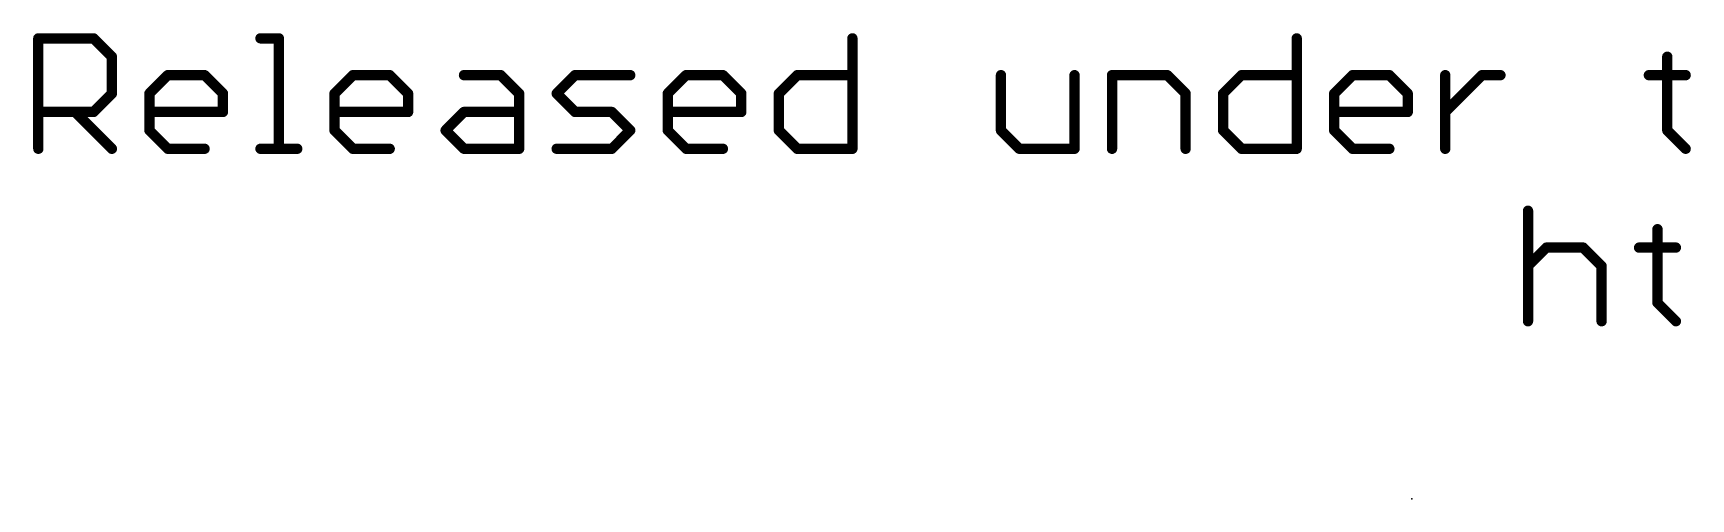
# Model space of a CAD drawing. Extents: x -25 to 82, y -23 to 23.
# Drawn here: x -25.4 to -0.97, y -19.05 to -12.19 of the extents above; entities that cross this region are included whole.
import ezdxf

# ---------------------------------------------------------------- set-up
doc = ezdxf.new("R2010")
doc.units = 0
doc.layers.add('23', color=53, linetype='CONTINUOUS')
doc.layers.add('51', color=53, linetype='CONTINUOUS')

msp = doc.modelspace()

# ---------------------------------------------------------------- linework, layer by layer
at = {"layer": '23'}
msp.add_point((-5.08, -19.05), dxfattribs=at)
at = {"layer": '51', "const_width": 0.1524}
for points in [[(-25.3238, -13.8938), (-25.3238, -12.2668)], [(-25.3238, -12.2668), (-24.5103, -12.2668)], [(-24.5103, -12.2668), (-24.2391, -12.538)], [(-22.0495, -12.2668), (-21.7783, -12.2668)], [(-21.7783, -12.2668), (-21.7783, -13.8938)], [(-13.3248, -12.2668), (-13.3248, -13.8938)], [(-6.7761, -12.2668), (-6.7761, -13.8938)], [(-24.2391, -12.538), (-24.2391, -13.0803)], [(-1.3139, -12.538), (-1.3139, -13.6226)], [(-23.6866, -13.0803), (-23.4155, -12.8091)], [(-23.4155, -12.8091), (-22.8732, -12.8091)], [(-22.8732, -12.8091), (-22.602, -13.0803)], [(-20.9581, -13.0803), (-20.6869, -12.8091)], [(-20.6869, -12.8091), (-20.1446, -12.8091)], [(-20.1446, -12.8091), (-19.8734, -13.0803)], [(-19.0497, -12.8091), (-18.5074, -12.8091)], [(-18.5074, -12.8091), (-18.2362, -13.0803)], [(-17.6837, -13.0803), (-17.4126, -12.8091)], [(-17.4126, -12.8091), (-16.5991, -12.8091)], [(-16.0466, -13.0803), (-15.7754, -12.8091)], [(-15.7754, -12.8091), (-15.2331, -12.8091)], [(-15.2331, -12.8091), (-14.9619, -13.0803)], [(-14.4094, -13.0803), (-14.1383, -12.8091)], [(-14.1383, -12.8091), (-13.3248, -12.8091)], [(-11.1351, -12.8091), (-11.1351, -13.6226)], [(-10.0505, -13.8938), (-10.0505, -12.8091)], [(-9.498, -13.8938), (-9.498, -12.8091)], [(-9.498, -12.8091), (-8.6845, -12.8091)], [(-8.6845, -12.8091), (-8.4133, -13.0803)], [(-7.8608, -13.0803), (-7.5896, -12.8091)], [(-7.5896, -12.8091), (-6.7761, -12.8091)], [(-6.2236, -13.0803), (-5.9525, -12.8091)], [(-5.9525, -12.8091), (-5.4102, -12.8091)], [(-5.4102, -12.8091), (-5.139, -13.0803)], [(-4.5865, -13.8938), (-4.5865, -12.8091)], [(-4.5865, -13.3515), (-4.0442, -12.8091)], [(-4.0442, -12.8091), (-3.773, -12.8091)], [(-1.585, -12.8091), (-1.0427, -12.8091)], [(-24.2391, -13.0803), (-24.5103, -13.3515)], [(-23.6866, -13.6226), (-23.6866, -13.0803)], [(-22.602, -13.0803), (-22.602, -13.3515)], [(-20.9581, -13.6226), (-20.9581, -13.0803)], [(-19.8734, -13.0803), (-19.8734, -13.3515)], [(-18.2362, -13.0803), (-18.2362, -13.8938)], [(-17.4126, -13.3515), (-17.6837, -13.0803)], [(-16.0466, -13.6226), (-16.0466, -13.0803)], [(-14.9619, -13.0803), (-14.9619, -13.3515)], [(-14.4094, -13.6226), (-14.4094, -13.0803)], [(-8.4133, -13.0803), (-8.4133, -13.8938)], [(-7.8608, -13.6226), (-7.8608, -13.0803)], [(-6.2236, -13.6226), (-6.2236, -13.0803)], [(-5.139, -13.0803), (-5.139, -13.3515)], [(-24.5103, -13.3515), (-25.3238, -13.3515)], [(-24.7815, -13.3515), (-24.2391, -13.8938)], [(-22.602, -13.3515), (-23.6866, -13.3515)], [(-19.8734, -13.3515), (-20.9581, -13.3515)], [(-19.3209, -13.6226), (-19.0497, -13.3515)], [(-19.0497, -13.3515), (-18.2362, -13.3515)], [(-16.8702, -13.3515), (-17.4126, -13.3515)], [(-16.5991, -13.6226), (-16.8702, -13.3515)], [(-14.9619, -13.3515), (-16.0466, -13.3515)], [(-5.139, -13.3515), (-6.2236, -13.3515)], [(-23.4155, -13.8938), (-23.6866, -13.6226)], [(-20.6869, -13.8938), (-20.9581, -13.6226)], [(-19.0497, -13.8938), (-19.3209, -13.6226)], [(-16.8702, -13.8938), (-16.5991, -13.6226)], [(-15.7754, -13.8938), (-16.0466, -13.6226)], [(-14.1383, -13.8938), (-14.4094, -13.6226)], [(-11.1351, -13.6226), (-10.864, -13.8938)], [(-7.5896, -13.8938), (-7.8608, -13.6226)], [(-5.9525, -13.8938), (-6.2236, -13.6226)], [(-1.3139, -13.6226), (-1.0427, -13.8938)], [(-22.8732, -13.8938), (-23.4155, -13.8938)], [(-22.0495, -13.8938), (-21.5072, -13.8938)], [(-20.1446, -13.8938), (-20.6869, -13.8938)], [(-18.2362, -13.8938), (-19.0497, -13.8938)], [(-17.6837, -13.8938), (-16.8702, -13.8938)], [(-15.2331, -13.8938), (-15.7754, -13.8938)], [(-13.3248, -13.8938), (-14.1383, -13.8938)], [(-10.864, -13.8938), (-10.0505, -13.8938)], [(-6.7761, -13.8938), (-7.5896, -13.8938)], [(-5.4102, -13.8938), (-5.9525, -13.8938)], [(-3.3666, -14.8068), (-3.3666, -16.4338)], [(-1.4583, -15.078), (-1.4583, -16.1626)], [(-3.3666, -15.6203), (-3.0955, -15.3491)], [(-3.0955, -15.3491), (-2.5532, -15.3491)], [(-2.5532, -15.3491), (-2.282, -15.6203)], [(-1.7295, -15.3491), (-1.1872, -15.3491)], [(-2.282, -15.6203), (-2.282, -16.4338)], [(-1.4583, -16.1626), (-1.1872, -16.4338)]]:
    msp.add_lwpolyline(points, dxfattribs=at)
at = {"layer": '51', "const_width": 0.0762}
for points in [[(-25.2857, -12.2668, 1), (-25.3619, -12.2668)], [(-25.3238, -12.2287, 1), (-25.3238, -12.3049)], [(-24.4834, -12.2399, 1), (-24.5372, -12.2938)], [(-24.5103, -12.3049, 1), (-24.5103, -12.2287)], [(-22.0495, -12.2287, 1), (-22.0495, -12.3049)], [(-21.7402, -12.2668, 1), (-21.8164, -12.2668)], [(-21.7783, -12.3049, 1), (-21.7783, -12.2287)], [(-13.2867, -12.2668, 1), (-13.3629, -12.2668)], [(-6.738, -12.2668, 1), (-6.8142, -12.2668)], [(-24.201, -12.538, 1), (-24.2772, -12.538)], [(-24.2661, -12.5649, 1), (-24.2122, -12.511)], [(-1.2758, -12.538, 1), (-1.352, -12.538)], [(-23.4155, -12.771, 1), (-23.4155, -12.8472)], [(-23.3885, -12.8361, 1), (-23.4424, -12.7822)], [(-22.8462, -12.7822, 1), (-22.9001, -12.8361)], [(-22.8732, -12.8472, 1), (-22.8732, -12.771)], [(-20.6869, -12.771, 1), (-20.6869, -12.8472)], [(-20.6599, -12.8361, 1), (-20.7138, -12.7822)], [(-20.1176, -12.7822, 1), (-20.1715, -12.8361)], [(-20.1446, -12.8472, 1), (-20.1446, -12.771)], [(-19.0497, -12.771, 1), (-19.0497, -12.8472)], [(-18.4805, -12.7822, 1), (-18.5343, -12.8361)], [(-18.5074, -12.8472, 1), (-18.5074, -12.771)], [(-17.4126, -12.771, 1), (-17.4126, -12.8472)], [(-17.3856, -12.8361, 1), (-17.4395, -12.7822)], [(-16.5991, -12.8472, 1), (-16.5991, -12.771)], [(-15.7754, -12.771, 1), (-15.7754, -12.8472)], [(-15.7485, -12.8361, 1), (-15.8024, -12.7822)], [(-15.2061, -12.7822, 1), (-15.26, -12.8361)], [(-15.2331, -12.8472, 1), (-15.2331, -12.771)], [(-14.1383, -12.771, 1), (-14.1383, -12.8472)], [(-14.1113, -12.8361, 1), (-14.1652, -12.7822)], [(-13.3248, -12.8472, 1), (-13.3248, -12.771)], [(-11.097, -12.8091, 1), (-11.1732, -12.8091)], [(-10.0124, -12.8091, 1), (-10.0886, -12.8091)], [(-9.4599, -12.8091, 1), (-9.5361, -12.8091)], [(-9.498, -12.771, 1), (-9.498, -12.8472)], [(-8.6575, -12.7822, 1), (-8.7114, -12.8361)], [(-8.6845, -12.8472, 1), (-8.6845, -12.771)], [(-7.5896, -12.771, 1), (-7.5896, -12.8472)], [(-7.5627, -12.8361, 1), (-7.6166, -12.7822)], [(-6.7761, -12.8472, 1), (-6.7761, -12.771)], [(-5.9525, -12.771, 1), (-5.9525, -12.8472)], [(-5.9255, -12.8361, 1), (-5.9794, -12.7822)], [(-5.3832, -12.7822, 1), (-5.4371, -12.8361)], [(-5.4102, -12.8472, 1), (-5.4102, -12.771)], [(-4.5484, -12.8091, 1), (-4.6246, -12.8091)], [(-4.0442, -12.771, 1), (-4.0442, -12.8472)], [(-4.0172, -12.8361, 1), (-4.0711, -12.7822)], [(-3.773, -12.8472, 1), (-3.773, -12.771)], [(-1.585, -12.771, 1), (-1.585, -12.8472)], [(-1.0427, -12.8472, 1), (-1.0427, -12.771)], [(-24.2772, -13.0803, 1), (-24.201, -13.0803)], [(-24.2122, -13.1072, 1), (-24.2661, -13.0534)], [(-23.6485, -13.0803, 1), (-23.7247, -13.0803)], [(-23.7136, -13.0534, 1), (-23.6597, -13.1072)], [(-22.5639, -13.0803, 1), (-22.6401, -13.0803)], [(-22.6289, -13.1072, 1), (-22.575, -13.0534)], [(-20.92, -13.0803, 1), (-20.9962, -13.0803)], [(-20.985, -13.0534, 1), (-20.9311, -13.1072)], [(-19.8353, -13.0803, 1), (-19.9115, -13.0803)], [(-19.9003, -13.1072, 1), (-19.8464, -13.0534)], [(-18.1981, -13.0803, 1), (-18.2743, -13.0803)], [(-18.2632, -13.1072, 1), (-18.2093, -13.0534)], [(-17.6568, -13.0534, 1), (-17.7107, -13.1072)], [(-17.7107, -13.0534, 1), (-17.6568, -13.1072)], [(-16.0085, -13.0803, 1), (-16.0847, -13.0803)], [(-16.0735, -13.0534, 1), (-16.0196, -13.1072)], [(-14.9238, -13.0803, 1), (-15, -13.0803)], [(-14.9889, -13.1072, 1), (-14.935, -13.0534)], [(-14.3713, -13.0803, 1), (-14.4475, -13.0803)], [(-14.4364, -13.0534, 1), (-14.3825, -13.1072)], [(-8.3752, -13.0803, 1), (-8.4514, -13.0803)], [(-8.4402, -13.1072, 1), (-8.3864, -13.0534)], [(-7.8227, -13.0803, 1), (-7.8989, -13.0803)], [(-7.8877, -13.0534, 1), (-7.8339, -13.1072)], [(-6.1855, -13.0803, 1), (-6.2617, -13.0803)], [(-6.2506, -13.0534, 1), (-6.1967, -13.1072)], [(-5.1009, -13.0803, 1), (-5.1771, -13.0803)], [(-5.1659, -13.1072, 1), (-5.112, -13.0534)], [(-25.3238, -13.3134, 1), (-25.3238, -13.3896)], [(-24.7545, -13.3245, 1), (-24.8084, -13.3784)], [(-24.5372, -13.3245, 1), (-24.4834, -13.3784)], [(-24.5103, -13.3896, 1), (-24.5103, -13.3134)], [(-23.6866, -13.3134, 1), (-23.6866, -13.3896)], [(-22.6401, -13.3515, 1), (-22.5639, -13.3515)], [(-22.602, -13.3896, 1), (-22.602, -13.3134)], [(-20.9581, -13.3134, 1), (-20.9581, -13.3896)], [(-19.9115, -13.3515, 1), (-19.8353, -13.3515)], [(-19.8734, -13.3896, 1), (-19.8734, -13.3134)], [(-19.0497, -13.3134, 1), (-19.0497, -13.3896)], [(-19.0228, -13.3784, 1), (-19.0767, -13.3245)], [(-18.2362, -13.3896, 1), (-18.2362, -13.3134)], [(-17.4126, -13.3134, 1), (-17.4126, -13.3896)], [(-17.4395, -13.3784, 1), (-17.3856, -13.3245)], [(-16.8433, -13.3245, 1), (-16.8972, -13.3784)], [(-16.8702, -13.3896, 1), (-16.8702, -13.3134)], [(-16.0466, -13.3134, 1), (-16.0466, -13.3896)], [(-15, -13.3515, 1), (-14.9238, -13.3515)], [(-14.9619, -13.3896, 1), (-14.9619, -13.3134)], [(-6.2236, -13.3134, 1), (-6.2236, -13.3896)], [(-5.1771, -13.3515, 1), (-5.1009, -13.3515)], [(-5.139, -13.3896, 1), (-5.139, -13.3134)], [(-4.6134, -13.3245, 1), (-4.5595, -13.3784)], [(-23.6597, -13.5957, 1), (-23.7136, -13.6496)], [(-23.7247, -13.6226, 1), (-23.6485, -13.6226)], [(-20.9311, -13.5957, 1), (-20.985, -13.6496)], [(-20.9962, -13.6226, 1), (-20.92, -13.6226)], [(-19.294, -13.5957, 1), (-19.3478, -13.6496)], [(-19.3478, -13.5957, 1), (-19.294, -13.6496)], [(-16.5721, -13.6496, 1), (-16.626, -13.5957)], [(-16.626, -13.6496, 1), (-16.5721, -13.5957)], [(-16.0196, -13.5957, 1), (-16.0735, -13.6496)], [(-16.0847, -13.6226, 1), (-16.0085, -13.6226)], [(-14.3825, -13.5957, 1), (-14.4364, -13.6496)], [(-14.4475, -13.6226, 1), (-14.3713, -13.6226)], [(-11.1082, -13.5957, 1), (-11.1621, -13.6496)], [(-11.1732, -13.6226, 1), (-11.097, -13.6226)], [(-7.8339, -13.5957, 1), (-7.8877, -13.6496)], [(-7.8989, -13.6226, 1), (-7.8227, -13.6226)], [(-6.1967, -13.5957, 1), (-6.2506, -13.6496)], [(-6.2617, -13.6226, 1), (-6.1855, -13.6226)], [(-1.2869, -13.5957, 1), (-1.3408, -13.6496)], [(-1.352, -13.6226, 1), (-1.2758, -13.6226)], [(-25.3619, -13.8938, 1), (-25.2857, -13.8938)], [(-24.2661, -13.9207, 1), (-24.2122, -13.8669)], [(-23.4155, -13.8557, 1), (-23.4155, -13.9319)], [(-23.4424, -13.9207, 1), (-23.3885, -13.8669)], [(-22.8732, -13.9319, 1), (-22.8732, -13.8557)], [(-22.0495, -13.8557, 1), (-22.0495, -13.9319)], [(-21.8164, -13.8938, 1), (-21.7402, -13.8938)], [(-21.5072, -13.9319, 1), (-21.5072, -13.8557)], [(-20.6869, -13.8557, 1), (-20.6869, -13.9319)], [(-20.7138, -13.9207, 1), (-20.6599, -13.8669)], [(-20.1446, -13.9319, 1), (-20.1446, -13.8557)], [(-19.0497, -13.8557, 1), (-19.0497, -13.9319)], [(-19.0767, -13.9207, 1), (-19.0228, -13.8669)], [(-18.2743, -13.8938, 1), (-18.1981, -13.8938)], [(-18.2362, -13.9319, 1), (-18.2362, -13.8557)], [(-17.6837, -13.8557, 1), (-17.6837, -13.9319)], [(-16.8972, -13.8669, 1), (-16.8433, -13.9207)], [(-16.8702, -13.9319, 1), (-16.8702, -13.8557)], [(-15.7754, -13.8557, 1), (-15.7754, -13.9319)], [(-15.8024, -13.9207, 1), (-15.7485, -13.8669)], [(-15.2331, -13.9319, 1), (-15.2331, -13.8557)], [(-14.1383, -13.8557, 1), (-14.1383, -13.9319)], [(-14.1652, -13.9207, 1), (-14.1113, -13.8669)], [(-13.3629, -13.8938, 1), (-13.2867, -13.8938)], [(-13.3248, -13.9319, 1), (-13.3248, -13.8557)], [(-10.864, -13.8557, 1), (-10.864, -13.9319)], [(-10.8909, -13.9207, 1), (-10.837, -13.8669)], [(-10.0886, -13.8938, 1), (-10.0124, -13.8938)], [(-10.0505, -13.9319, 1), (-10.0505, -13.8557)], [(-9.5361, -13.8938, 1), (-9.4599, -13.8938)], [(-8.4514, -13.8938, 1), (-8.3752, -13.8938)], [(-7.5896, -13.8557, 1), (-7.5896, -13.9319)], [(-7.6166, -13.9207, 1), (-7.5627, -13.8669)], [(-6.8142, -13.8938, 1), (-6.738, -13.8938)], [(-6.7761, -13.9319, 1), (-6.7761, -13.8557)], [(-5.9525, -13.8557, 1), (-5.9525, -13.9319)], [(-5.9794, -13.9207, 1), (-5.9255, -13.8669)], [(-5.4102, -13.9319, 1), (-5.4102, -13.8557)], [(-4.6246, -13.8938, 1), (-4.5484, -13.8938)], [(-1.0696, -13.9207, 1), (-1.0158, -13.8669)], [(-3.3285, -14.8068, 1), (-3.4047, -14.8068)], [(-1.4202, -15.078, 1), (-1.4964, -15.078)], [(-3.0955, -15.311, 1), (-3.0955, -15.3872)], [(-3.0685, -15.3761, 1), (-3.1224, -15.3222)], [(-2.5262, -15.3222, 1), (-2.5801, -15.3761)], [(-2.5532, -15.3872, 1), (-2.5532, -15.311)], [(-1.7295, -15.311, 1), (-1.7295, -15.3872)], [(-1.1872, -15.3872, 1), (-1.1872, -15.311)], [(-3.3936, -15.5934, 1), (-3.3397, -15.6472)], [(-2.2439, -15.6203, 1), (-2.3201, -15.6203)], [(-2.3089, -15.6472, 1), (-2.255, -15.5934)], [(-1.4314, -16.1357, 1), (-1.4853, -16.1896)], [(-1.4964, -16.1626, 1), (-1.4202, -16.1626)], [(-1.2141, -16.4607, 1), (-1.1602, -16.4069)], [(-3.4047, -16.4338, 1), (-3.3285, -16.4338)], [(-2.3201, -16.4338, 1), (-2.2439, -16.4338)]]:
    msp.add_lwpolyline(points, format="xyb", dxfattribs=at)

doc.saveas('drawing.dxf')
